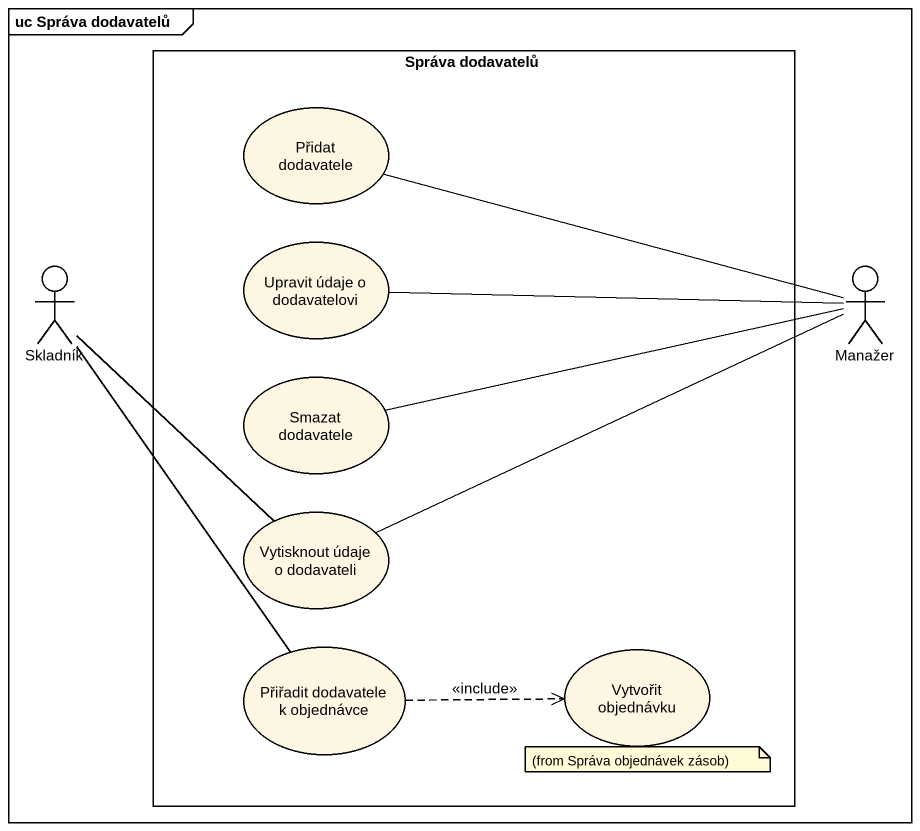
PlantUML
@startuml
mainframe uc Správa dodavatelů
rectangle "Správa dodavatelů" as Správa_dodavatelů {
  usecase "Přidat dodavatele" as Přidat_dodavatele
  usecase "Upravit údaje o dodavatelovi" as Upravit_údaje_o_dodavatelovi
  usecase "Smazat dodavatele" as Smazat_dodavatele
  usecase "Vytisknout údaje o dodavateli" as Vytisknout_údaje_o
  usecase "Přiřadit dodavatele k objednávce" as Přiřadit_dodavatele_k
  usecase "Vytvořit objednávku" as Vytvořit_objednávku
}
actor Skladník
actor Manažer
Skladník -- Vytisknout_údaje_o
Skladník -- Přiřadit_dodavatele_k
Manažer -left- Přidat_dodavatele
Manažer -left- Upravit_údaje_o_dodavatelovi
Manažer -left- Smazat_dodavatele
Manažer -left- Vytisknout_údaje_o
Přiřadit_dodavatele_k .right.> Vytvořit_objednávku : <<include>>
note as N1
  (from Správa objednávek zásob)
end note
@enduml
